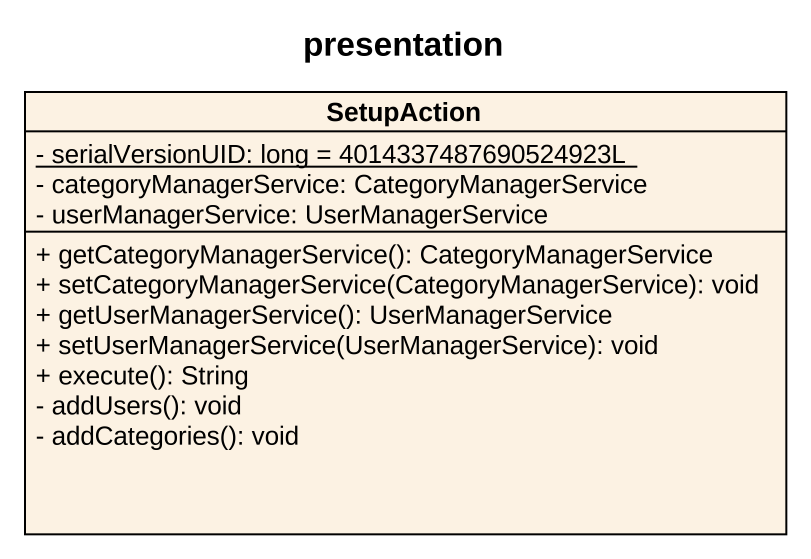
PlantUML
@startuml
title presentation
hide circle
hide empty members
skinparam classAttributeIconSize 0
class SetupAction {
  {static} - serialVersionUID: long = 4014337487690524923L
  - categoryManagerService: CategoryManagerService
  - userManagerService: UserManagerService
  + getCategoryManagerService(): CategoryManagerService
  + setCategoryManagerService(CategoryManagerService): void
  + getUserManagerService(): UserManagerService
  + setUserManagerService(UserManagerService): void
  + execute(): String
  - addUsers(): void
  - addCategories(): void
}
@enduml
